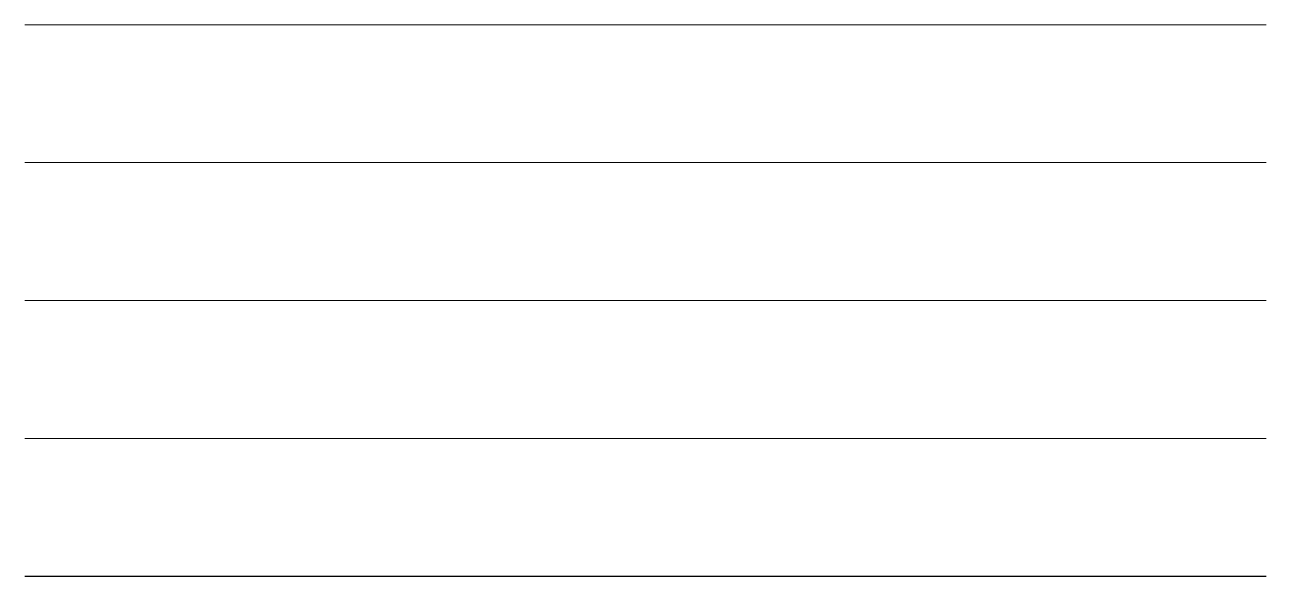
# Model space of a CAD drawing. Header units: millimetres. Extents: x 20 to 200, y 20 to 100.
import ezdxf

# ---------------------------------------------------------------- set-up
doc = ezdxf.new("R2010")
doc.units = ezdxf.units.MM

msp = doc.modelspace()

# ---------------------------------------------------------------- linework, layer by layer
at = {"lineweight": 13}
msp.add_line((20, 100), (200, 100), dxfattribs=at)
at = {"lineweight": 9}
msp.add_line((20, 80), (200, 80), dxfattribs=at)
at = {"lineweight": 5}
msp.add_line((20, 60), (200, 60), dxfattribs=at)
at = {"lineweight": 0}
msp.add_line((20, 40), (200, 40), dxfattribs=at)
at = {"lineweight": -3}
msp.add_line((20, 20), (200, 20), dxfattribs=at)

doc.saveas('drawing.dxf')
